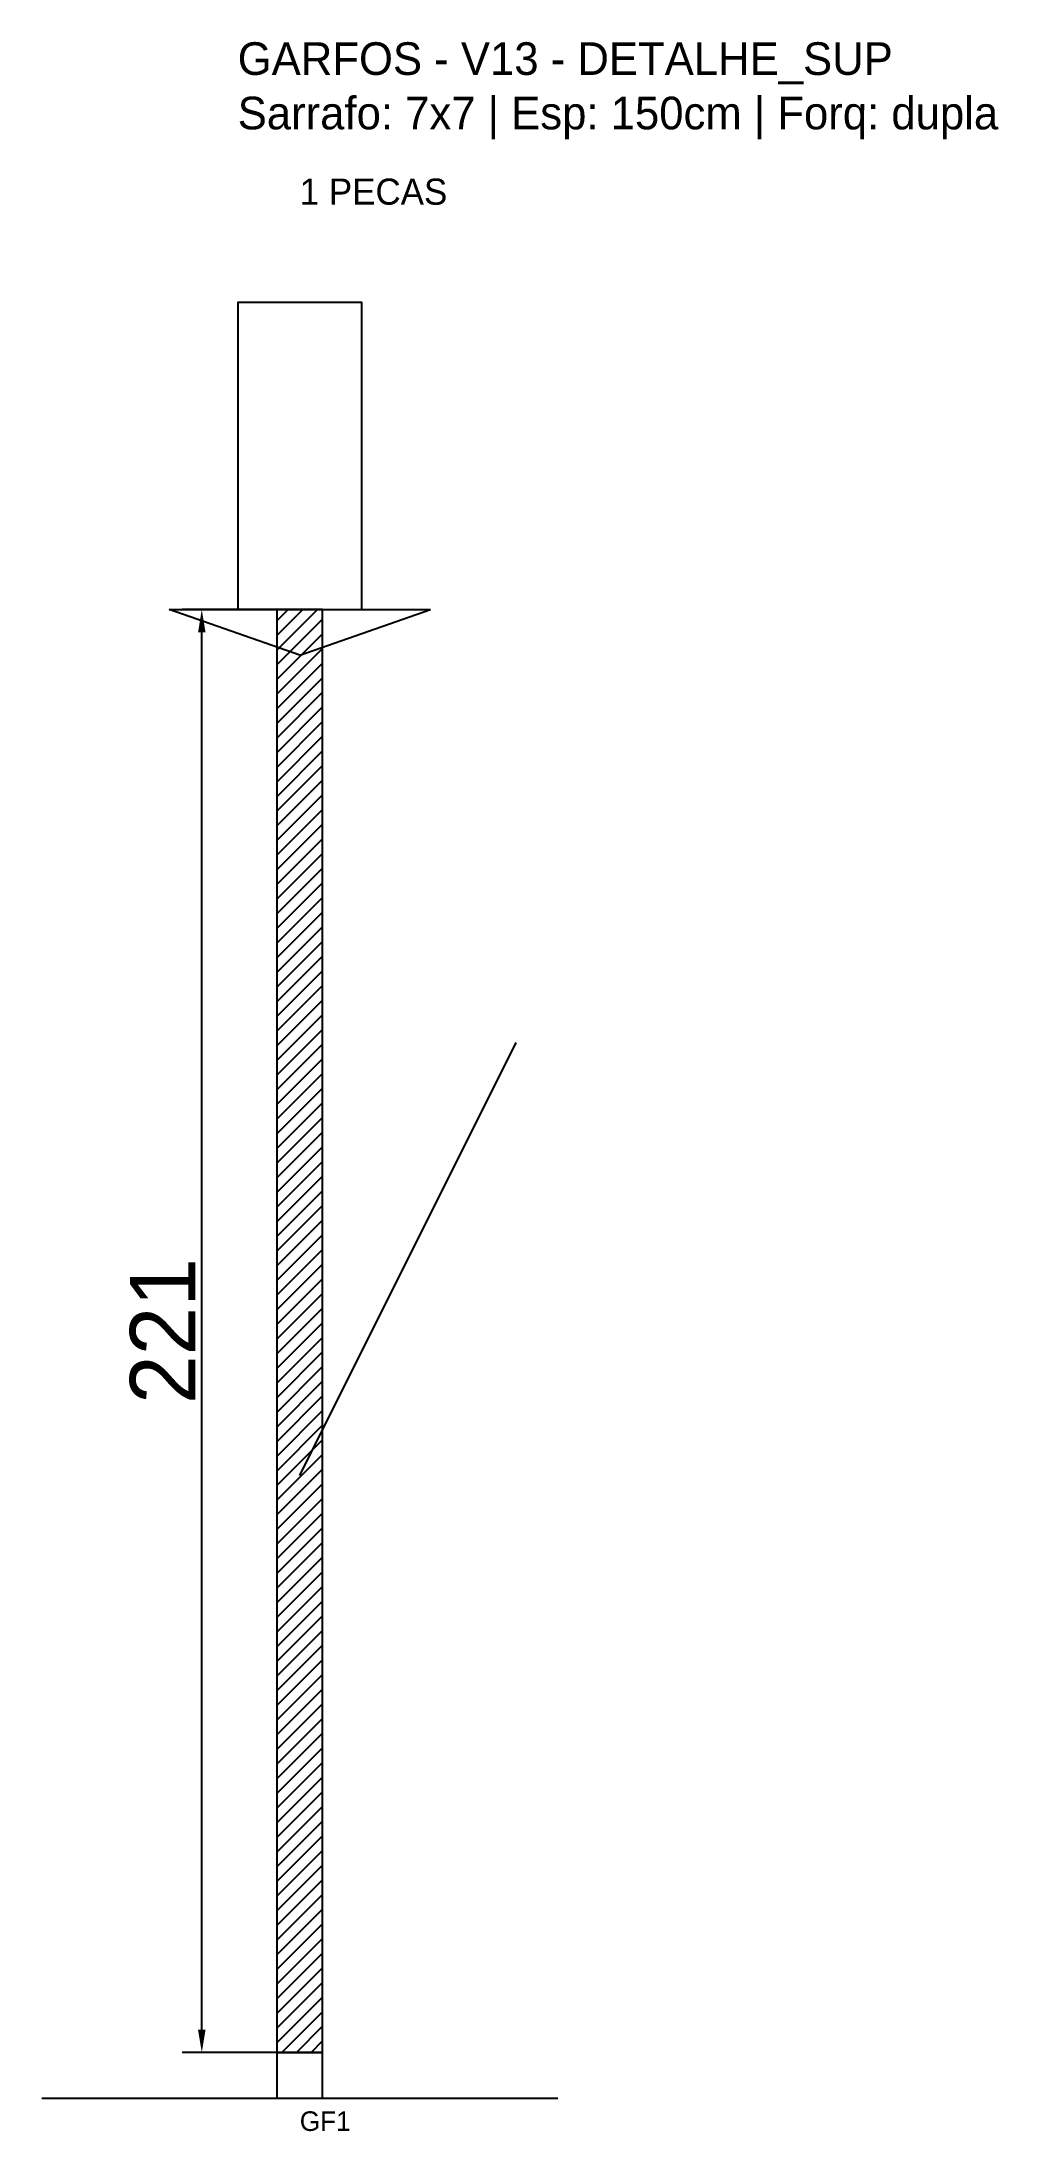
# Model space of a CAD drawing. Header units: metres. Extents: x -30 to 116, y -12 to 308.
import ezdxf

# ---------------------------------------------------------------- set-up
doc = ezdxf.new("R2010")
doc.units = ezdxf.units.M
for name, color, linetype in [('BARRA_ANCORAGEM', 1, 'Continuous'), ('COTA', 241, 'Continuous'), ('GARFOS OK', 3, 'Continuous'), ('NOME DA VIGA', 6, 'Continuous'), ('SARR_7x7', 40, 'Continuous'), ('VIGAS', 3, 'Continuous')]:
    doc.layers.add(name, color=color, linetype=linetype)
doc.dimstyles.new('EZ DXF', dxfattribs={"dimtxt": 10, "dimasz": 3.5, "dimexe": 3, "dimexo": 1.5, "dimgap": 1, "dimtad": 1, "dimdec": 1, "dimdsep": 46, "dimcen": 2.5, "dimazin": 3, "dimtfac": 1, "dimtmove": 0, "dimatfit": 3})

msp = doc.modelspace()

# ---------------------------------------------------------------- hatches: boundary and pattern name
at = {"layer": 'COTA'}
h = msp.add_hatch(dxfattribs=at)
h.set_pattern_fill('ANSI31', scale=0.5)
h.paths.add_polyline_path([(6, 0), (13, 0), (13, 221), (6, 221)])

# ---------------------------------------------------------------- linework, layer by layer
at = {"layer": 'BARRA_ANCORAGEM'}
msp.add_line((9.5, 88.4), (42.65, 154.7), dxfattribs=at)
at = {"layer": 'GARFOS OK'}
for p, q in [((9.5, 214), (-10.5, 221)), ((-10.5, 221), (29.5, 221)), ((9.5, 214), (29.5, 221))]:
    msp.add_line(p, q, dxfattribs=at)
at = {"layer": 'GARFOS OK', "linetype": 'CONTINUOUS'}
msp.add_line((-30, -7), (49, -7), dxfattribs=at)
at = {"layer": 'GARFOS OK'}
msp.add_lwpolyline([(6, 0), (13, 0), (13, 221), (6, 221), (6, 0)], dxfattribs=at)
at = {"layer": 'SARR_7x7'}
msp.add_lwpolyline([(6, -7), (13, -7), (13, 0), (6, 0), (6, -7)], dxfattribs=at)
at = {"layer": 'VIGAS'}
msp.add_lwpolyline([(0, 221), (19, 221), (19, 268), (0, 268), (0, 221)], dxfattribs=at)

# ---------------------------------------------------------------- texts
at = {"layer": 'NOME DA VIGA'}
for s, height, p in [('1 PECAS', 4, (9.5, 283)), ('GF1', 3, (9.5, -12))]:
    msp.add_text(s, height=height, dxfattribs=at).set_placement(p)
at = {"layer": 'NOME DA VIGA', "insert": (0, 293), "char_height": 5, "attachment_point": 7}
msp.add_mtext('GARFOS - V13 - DETALHE_SUP\\PSarrafo: 7x7 | Esp: 150cm | Forq: dupla', dxfattribs=at)

# ---------------------------------------------------------------- dimensions: what is measured, and where the dimension line sits
at = {"layer": 'COTA'}
msp.add_linear_dim(base=(-5.5, 0), p1=(9.5, 0), p2=(9.5, 221), angle=90, dimstyle='EZ DXF', dxfattribs=at).render()

doc.saveas('drawing.dxf')
